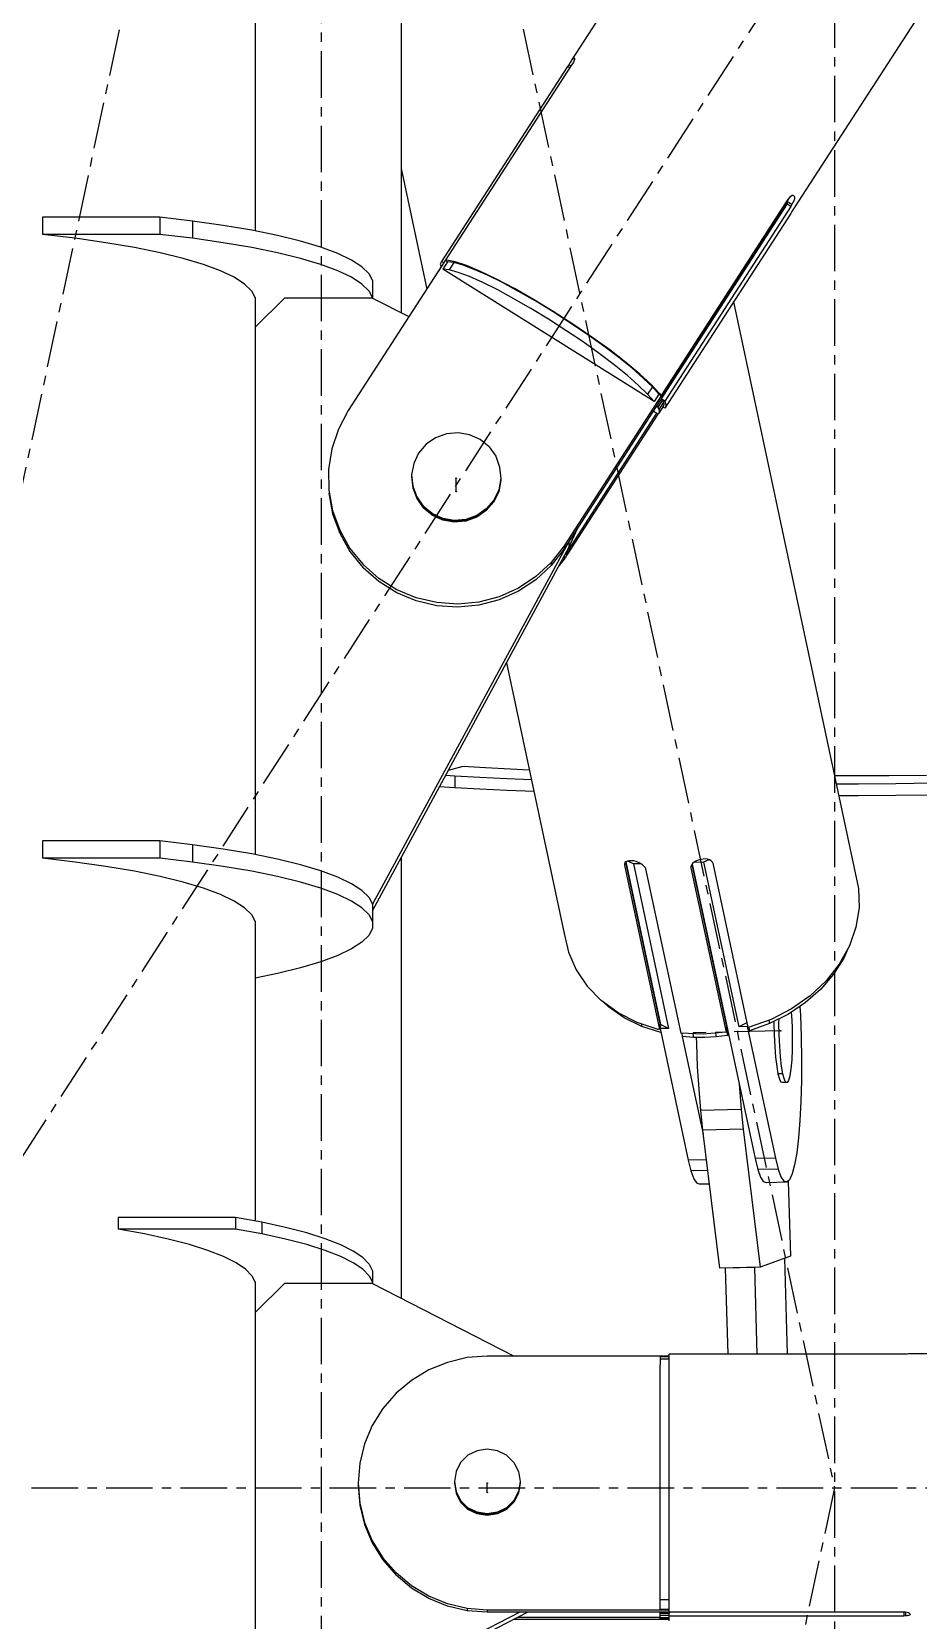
# Model space of a CAD drawing. Header units: millimetres. Extents: x 5143 to 30813, y 232 to 21408.
# Drawn here: x 11878.1 to 12029.3, y 16537.7 to 16808.5 of the extents above; entities that cross this region are included whole.
import ezdxf

# ---------------------------------------------------------------- set-up
doc = ezdxf.new("R2010")
doc.units = ezdxf.units.MM
doc.header["$LTSCALE"] = 0.25
doc.linetypes.add('CENTER', pattern=[50.8, 31.75, -6.35, 6.35, -6.35])
doc.linetypes.add('XKITLINE00', pattern=[0])

msp = doc.modelspace()

# ---------------------------------------------------------------- linework, layer by layer
at = {"color": 8, "linetype": 'CENTER'}
for p, q in [((11840, 17380.27), (12015, 16560.27)), ((12370, 17380.27), (11840, 16560.27)), ((11927.5, 16970.27), (11840, 16560.27)), ((11927.5, 16970.27), (11927.5, 16150.27)), ((12015, 16877.2), (12015, 15209.12)), ((11950.5, 16730.1), (11950.5, 16732.38)), ((12005.84, 16638.16), (11990.97, 16637.83)), ((11840, 16560.28), (12370, 16560.27)), ((12015, 16560.27), (11840, 15740.27)), ((11955.8, 16559.49), (11955.8, 16561.06))]:
    msp.add_line(p, q, dxfattribs=at)
at = {"color": 8, "linetype": 'XKITLINE00'}
for p, q in [((11916.2, 17344.48), (11916.2, 16774.54)), ((12201.85, 17162.09), (11970.17, 16803.64)), ((12239.82, 17136.91), (12008.14, 16778.46)), ((11941.09, 16900.88), (11941.09, 16760.61)), ((11969.89, 16803.2), (11969.69, 16802.88)), ((11970.08, 16803.49), (11969.89, 16803.2)), ((11970.17, 16803.64), (11970.08, 16803.49)), ((11970.31, 16803.04), (11970.11, 16802.72)), ((11970.25, 16803.73), (11970.17, 16803.64)), ((11970.43, 16803.89), (11970.25, 16803.73)), ((11970.47, 16803.33), (11970.31, 16803.04)), ((11970.56, 16803.98), (11970.43, 16803.89)), ((11970.59, 16803.59), (11970.47, 16803.33)), ((11970.65, 16803.99), (11970.56, 16803.98)), ((11970.67, 16803.79), (11970.59, 16803.59)), ((11970.65, 16803.99), (11970.68, 16803.93)), ((11970.68, 16803.93), (11970.67, 16803.79)), ((11969.48, 16802.56), (11948, 16769.34)), ((11970.11, 16802.72), (11948.64, 16769.5)), ((11969.69, 16802.88), (11969.48, 16802.56)), ((11969.86, 16802.32), (11969.48, 16802.56)), ((11970.07, 16802.65), (11969.69, 16802.88)), ((11941.09, 16785.21), (11945.48, 16764.6)), ((12006.9, 16779.14), (11968.89, 16720.33)), ((12006.89, 16779.68), (11985.42, 16746.46)), ((12006.9, 16779.45), (11985.42, 16746.23)), ((12007.53, 16778.72), (11986.06, 16745.5)), ((12006.9, 16779.45), (12006.8, 16779.54)), ((12006.89, 16779.58), (12006.84, 16779.5)), ((12007.11, 16779.98), (12006.89, 16779.68)), ((12007.07, 16779.91), (12006.89, 16779.58)), ((12007.73, 16779.05), (12006.89, 16779.58)), ((12006.9, 16779.45), (12006.9, 16779.14)), ((12007.53, 16778.72), (12006.9, 16779.12)), ((12007.34, 16780.24), (12007.11, 16779.98)), ((12007.56, 16780.43), (12007.34, 16780.24)), ((12007.73, 16779.05), (12007.53, 16778.72)), ((12007.76, 16780.56), (12007.56, 16780.43)), ((12007.92, 16779.38), (12007.73, 16779.05)), ((12007.93, 16780.6), (12007.76, 16780.56)), ((12008.07, 16779.69), (12007.92, 16779.38)), ((12008.07, 16780.55), (12007.93, 16780.6)), ((12008.07, 16780.55), (12008.15, 16780.43)), ((12008.14, 16779.85), (12008.07, 16779.69)), ((12008.17, 16779.98), (12008.14, 16779.85)), ((12008.15, 16780.43), (12008.19, 16780.24)), ((12008.19, 16780.24), (12008.17, 16779.98)), ((11879.95, 16776.9), (11879.95, 16773.94)), ((11899.95, 16776.9), (11879.95, 16776.9)), ((11899.95, 16776.9), (11899.95, 16773.94)), ((11905.55, 16776.23), (11899.95, 16776.9)), ((11905.55, 16776.23), (11905.55, 16773.28)), ((11910.79, 16775.48), (11905.55, 16776.23)), ((12007.53, 16777.53), (11986.06, 16744.3)), ((12007.53, 16777.53), (12007.51, 16777.54)), ((12007.73, 16777.84), (12007.53, 16777.53)), ((12007.73, 16777.84), (12007.71, 16777.85)), ((12007.92, 16778.12), (12007.73, 16777.84)), ((12008.07, 16778.36), (12007.92, 16778.12)), ((12008.14, 16778.46), (12008.07, 16778.36)), ((12008.17, 16778.54), (12008.14, 16778.46)), ((11885.55, 16773.28), (11879.95, 16773.94)), ((11899.95, 16773.94), (11879.95, 16773.94)), ((11890.79, 16772.53), (11885.55, 16773.28)), ((11905.55, 16773.28), (11899.95, 16773.94)), ((11910.79, 16772.53), (11905.55, 16773.28)), ((11915.63, 16774.65), (11910.79, 16775.48)), ((11920.04, 16773.75), (11915.63, 16774.65)), ((11923.97, 16772.79), (11920.04, 16773.75)), ((11895.63, 16771.7), (11890.79, 16772.53)), ((11900.04, 16770.8), (11895.63, 16771.7)), ((11903.97, 16769.84), (11900.04, 16770.8)), ((11915.63, 16771.7), (11910.79, 16772.53)), ((11920.04, 16770.8), (11915.63, 16771.7)), ((11923.97, 16769.84), (11920.04, 16770.8)), ((11927.4, 16771.77), (11923.97, 16772.79)), ((11930.3, 16770.7), (11927.4, 16771.77)), ((11932.65, 16769.58), (11930.3, 16770.7)), ((11907.4, 16768.81), (11903.97, 16769.84)), ((11910.3, 16767.74), (11907.4, 16768.81)), ((11912.65, 16766.63), (11910.3, 16767.74)), ((11927.4, 16768.81), (11923.97, 16769.84)), ((11930.3, 16767.74), (11927.4, 16768.81)), ((11932.65, 16766.63), (11930.3, 16767.74)), ((11948.64, 16769.48), (11932.1, 16743.9)), ((11934.43, 16768.44), (11932.65, 16769.58)), ((11935.62, 16767.27), (11934.43, 16768.44)), ((11948.23, 16768.9), (11947.42, 16767.65)), ((11947.56, 16767.81), (11947.42, 16767.65)), ((11948, 16769.34), (11947.75, 16768.9)), ((11947.75, 16768.9), (11947.91, 16768.41)), ((11948.39, 16769.09), (11948, 16769.34)), ((11949.02, 16769.26), (11948.21, 16768.02)), ((11949.32, 16767.9), (11948.21, 16768.02)), ((11984.24, 16745.45), (11948.21, 16768.02)), ((11948.36, 16769.05), (11948.23, 16768.9)), ((11948.92, 16769.54), (11948.64, 16769.5)), ((11949.02, 16769.26), (11948.64, 16769.5)), ((11949.01, 16769.25), (11948.64, 16769.48)), ((11948.74, 16769.43), (11948.74, 16769.42)), ((11950.34, 16769.28), (11948.92, 16769.54)), ((11950.12, 16769.15), (11949.02, 16769.26)), ((11950.12, 16769.15), (11949.32, 16767.9)), ((11950.85, 16767.47), (11949.32, 16767.9)), ((11951.66, 16768.72), (11950.12, 16769.15)), ((11952.26, 16768.65), (11950.34, 16769.28)), ((11953.58, 16767.99), (11951.66, 16768.72)), ((11954.64, 16767.65), (11952.26, 16768.65)), ((11955.84, 16766.99), (11953.58, 16767.99)), ((11914.43, 16765.49), (11912.65, 16766.63)), ((11915.62, 16764.32), (11914.43, 16765.49)), ((11934.43, 16765.49), (11932.65, 16766.63)), ((11935.62, 16764.32), (11934.43, 16765.49)), ((11935.62, 16767.27), (11936.22, 16766.09)), ((11936.22, 16766.09), (11936.22, 16763.14)), ((11947.42, 16767.65), (11947.41, 16767.58)), ((11952.77, 16766.75), (11950.85, 16767.47)), ((11955.03, 16765.74), (11952.77, 16766.75)), ((11957.39, 16766.33), (11954.64, 16767.65)), ((11957.57, 16764.48), (11955.03, 16765.74)), ((11958.38, 16765.72), (11955.84, 16766.99)), ((11960.44, 16764.72), (11957.39, 16766.33)), ((11961.14, 16764.23), (11958.38, 16765.72)), ((11915.62, 16764.32), (11916.22, 16763.14)), ((11916.2, 16763.19), (11916.2, 16758.15)), ((11921.2, 16763.07), (11916.2, 16758.15)), ((11916.22, 16763.14), (11916.22, 16761.95)), ((11936.2, 16763.07), (11921.2, 16763.07)), ((11935.62, 16764.32), (11936.22, 16763.14)), ((11942.46, 16759.92), (11936.2, 16763.07)), ((11936.22, 16763.14), (11936.22, 16763.06)), ((11960.33, 16762.99), (11957.57, 16764.48)), ((11963.24, 16761.31), (11960.33, 16762.99)), ((11963.68, 16762.86), (11960.44, 16764.72)), ((11964.05, 16762.56), (11961.14, 16764.23)), ((11967.03, 16760.83), (11963.68, 16762.86)), ((11967.03, 16760.74), (11964.05, 16762.56)), ((11997.75, 16762.45), (12019.1, 16662.44)), ((11916.22, 16761.95), (11916.2, 16761.9)), ((11966.23, 16759.49), (11963.24, 16761.31)), ((11970.38, 16758.67), (11967.03, 16760.83)), ((11970.01, 16758.82), (11967.03, 16760.74)), ((11916.2, 16758.15), (11916.2, 16668.21)), ((11969.21, 16757.58), (11966.23, 16759.49)), ((11972.12, 16755.61), (11969.21, 16757.58)), ((11972.92, 16756.85), (11970.01, 16758.82)), ((11973.62, 16756.45), (11970.38, 16758.67)), ((11974.88, 16753.64), (11972.12, 16755.61)), ((11975.68, 16754.88), (11972.92, 16756.85)), ((11976.67, 16754.25), (11973.62, 16756.45)), ((11978.22, 16752.96), (11975.68, 16754.88)), ((11979.42, 16752.13), (11976.67, 16754.25)), ((11977.42, 16751.72), (11974.88, 16753.64)), ((11979.68, 16749.89), (11977.42, 16751.72)), ((11980.48, 16751.14), (11978.22, 16752.96)), ((11981.8, 16750.14), (11979.42, 16752.13)), ((11981.6, 16748.21), (11979.68, 16749.89)), ((11982.4, 16749.46), (11980.48, 16751.14)), ((11983.73, 16748.36), (11981.8, 16750.14)), ((11983.94, 16747.96), (11982.4, 16749.46)), ((11985.42, 16746.44), (11968.89, 16720.86)), ((11983.13, 16746.72), (11981.6, 16748.21)), ((11983.94, 16747.96), (11983.13, 16746.72)), ((11983.13, 16746.72), (11984.24, 16745.45)), ((11983.73, 16748.36), (11985.15, 16746.84)), ((11983.94, 16747.96), (11985.05, 16746.69)), ((11985.05, 16746.69), (11984.24, 16745.45)), ((11985.42, 16746.44), (11985.04, 16746.68)), ((11985.42, 16746.46), (11985.05, 16746.69)), ((11985.15, 16746.84), (11985.42, 16746.46)), ((11985.42, 16746.44), (11985.42, 16746.23)), ((11932.1, 16743.9), (11930.43, 16740.76)), ((11984.63, 16743.45), (11969.05, 16719.35)), ((11984.86, 16743.3), (11984.06, 16743.8)), ((11984.86, 16744.49), (11984.62, 16744.65)), ((11985.67, 16745.74), (11984.86, 16744.49)), ((11984.86, 16744.49), (11985.03, 16744.09)), ((11985.03, 16743.5), (11984.86, 16743.3)), ((11985.83, 16745.34), (11985.03, 16744.09)), ((11985.83, 16744.74), (11985.03, 16743.5)), ((11985.03, 16744.09), (11985.08, 16743.76)), ((11985.08, 16743.76), (11985.03, 16743.5)), ((11986.06, 16745.5), (11985.42, 16745.89)), ((11985.67, 16745.74), (11985.42, 16745.89)), ((11985.67, 16745.74), (11985.83, 16745.34)), ((11986.06, 16744.3), (11985.69, 16744.53)), ((11985.83, 16745.34), (11985.89, 16745.01)), ((11985.89, 16745.01), (11985.83, 16744.74)), ((11986.06, 16745.5), (11986.31, 16744.74)), ((11986.31, 16744.74), (11986.06, 16744.3)), ((11930.43, 16740.76), (11929.3, 16737.4)), ((11984.87, 16743.3), (11968.89, 16718.58)), ((11945.36, 16738.17), (11944.08, 16736.67)), ((11946.98, 16739.29), (11945.36, 16738.17)), ((11948.85, 16739.96), (11946.98, 16739.29)), ((11950.82, 16740.13), (11948.85, 16739.96)), ((11952.78, 16739.79), (11950.82, 16740.13)), ((11954.58, 16738.97), (11952.78, 16739.79)), ((11956.1, 16737.72), (11954.58, 16738.97)), ((11929.3, 16737.4), (11928.75, 16733.89)), ((11944.08, 16736.67), (11943.25, 16734.9)), ((11956.1, 16737.72), (11957.23, 16736.12)), ((11957.23, 16736.12), (11957.91, 16734.28)), ((11928.75, 16733.89), (11928.79, 16730.35)), ((11943.25, 16734.9), (11942.9, 16732.98)), ((11942.9, 16732.98), (11943.08, 16731.03)), ((11942.9, 16732.84), (11943.08, 16730.89)), ((11942.9, 16732.84), (11943.08, 16730.89)), ((11942.9, 16732.7), (11943.08, 16730.75)), ((11957.91, 16734.28), (11958.09, 16732.34)), ((11928.79, 16730.35), (11929.43, 16726.86)), ((11928.79, 16729.82), (11929.43, 16726.33)), ((11943.08, 16731.03), (11943.76, 16729.2)), ((11943.08, 16730.89), (11943.76, 16729.06)), ((11943.08, 16730.89), (11943.76, 16729.06)), ((11943.08, 16730.75), (11943.76, 16728.92)), ((11957.74, 16730.41), (11956.91, 16728.64)), ((11957.74, 16730.27), (11956.91, 16728.5)), ((11957.74, 16730.27), (11956.91, 16728.5)), ((11957.74, 16730.13), (11956.91, 16728.36)), ((11958.09, 16732.34), (11957.74, 16730.41)), ((11958.09, 16732.19), (11957.74, 16730.27)), ((11958.09, 16732.19), (11957.74, 16730.27)), ((11958.09, 16732.05), (11957.74, 16730.13)), ((11958.09, 16732.34), (11958.09, 16732.19)), ((11958.09, 16732.19), (11958.09, 16732.05)), ((11943.76, 16729.2), (11944.89, 16727.6)), ((11943.76, 16729.06), (11944.89, 16727.46)), ((11943.76, 16729.06), (11944.89, 16727.46)), ((11943.76, 16728.92), (11944.89, 16727.32)), ((11946.42, 16726.35), (11944.89, 16727.6)), ((11946.42, 16726.2), (11944.89, 16727.46)), ((11946.42, 16726.2), (11944.89, 16727.46)), ((11946.42, 16726.06), (11944.89, 16727.32)), ((11955.63, 16727.14), (11954.01, 16726.02)), ((11956.91, 16728.64), (11955.63, 16727.14)), ((11956.91, 16728.5), (11955.63, 16727)), ((11956.91, 16728.5), (11955.63, 16727)), ((11956.91, 16728.36), (11955.63, 16726.86)), ((11956.91, 16728.64), (11956.91, 16728.5)), ((11956.91, 16728.5), (11956.91, 16728.36)), ((11929.43, 16726.86), (11930.64, 16723.52)), ((11929.43, 16726.33), (11930.64, 16722.99)), ((11948.21, 16725.52), (11946.42, 16726.35)), ((11946.42, 16726.35), (11946.42, 16726.2)), ((11946.42, 16726.2), (11946.42, 16726.06)), ((11948.21, 16725.38), (11946.42, 16726.2)), ((11948.21, 16725.38), (11946.42, 16726.2)), ((11948.21, 16725.24), (11946.42, 16726.06)), ((11950.17, 16725.18), (11948.21, 16725.52)), ((11950.17, 16725.04), (11948.21, 16725.38)), ((11950.17, 16725.04), (11948.21, 16725.38)), ((11950.17, 16724.9), (11948.21, 16725.24)), ((11952.14, 16725.35), (11950.17, 16725.18)), ((11952.14, 16725.21), (11950.17, 16725.04)), ((11952.14, 16725.21), (11950.17, 16725.04)), ((11952.14, 16725.07), (11950.17, 16724.9)), ((11954.01, 16726.02), (11952.14, 16725.35)), ((11954.01, 16725.88), (11952.14, 16725.21)), ((11954.01, 16725.88), (11952.14, 16725.21)), ((11954.01, 16725.74), (11952.14, 16725.07)), ((11955.63, 16727), (11954.01, 16725.88)), ((11955.63, 16727), (11954.01, 16725.88)), ((11955.63, 16726.86), (11954.01, 16725.74)), ((11930.64, 16723.52), (11932.39, 16720.42)), ((11930.64, 16722.99), (11932.39, 16719.9)), ((11971.11, 16723.74), (11969.73, 16720.62)), ((11971.13, 16723.8), (11971.11, 16723.74)), ((11971.11, 16723.77), (11971.11, 16723.74)), ((11932.39, 16720.42), (11934.64, 16717.65)), ((11932.39, 16719.9), (11934.64, 16717.13)), ((11969.73, 16720.62), (11936.22, 16658.69)), ((11969.63, 16721.48), (11936.23, 16659.75)), ((11968.89, 16720.86), (11966.71, 16718.03)), ((11968.89, 16720.33), (11966.71, 16717.51)), ((11968.89, 16720.86), (11968.89, 16720.33)), ((11968.89, 16719.05), (11968.89, 16718.58)), ((11969.73, 16721.64), (11969.73, 16720.62)), ((11937.31, 16715.28), (11934.64, 16717.65)), ((11937.31, 16714.76), (11934.64, 16717.13)), ((11966.71, 16718.03), (11964.09, 16715.6)), ((11966.71, 16717.51), (11964.09, 16715.07)), ((11966.71, 16718.03), (11966.71, 16717.51)), ((11968.89, 16718.58), (11968.02, 16717.45)), ((11940.35, 16713.38), (11937.31, 16715.28)), ((11940.35, 16712.85), (11937.31, 16714.76)), ((11961.1, 16713.63), (11957.82, 16712.16)), ((11964.09, 16715.6), (11961.1, 16713.63)), ((11964.09, 16715.07), (11961.1, 16713.1)), ((11943.67, 16712), (11940.35, 16713.38)), ((11943.67, 16711.47), (11940.35, 16712.85)), ((11947.17, 16711.17), (11943.67, 16712)), ((11947.17, 16710.64), (11943.67, 16711.47)), ((11950.76, 16710.92), (11947.17, 16711.17)), ((11954.34, 16711.25), (11950.76, 16710.92)), ((11957.82, 16712.16), (11954.34, 16711.25)), ((11957.82, 16711.64), (11954.34, 16710.73)), ((11961.1, 16713.1), (11957.82, 16711.64)), ((11950.76, 16710.39), (11947.17, 16710.64)), ((11954.34, 16710.73), (11950.76, 16710.39)), ((11959.07, 16700.92), (11968.92, 16654.76)), ((11950.27, 16681.58), (11948.67, 16681.69)), ((11951.65, 16683.25), (11949.14, 16682.57)), ((11950.27, 16681.58), (11950.27, 16679.59)), ((11954.52, 16681.35), (11950.27, 16681.58)), ((11955.47, 16683), (11951.65, 16683.25)), ((11959.17, 16681.14), (11954.52, 16681.35)), ((11959.73, 16682.77), (11955.47, 16683)), ((11963.36, 16680.97), (11959.17, 16681.14)), ((11963.01, 16682.62), (11959.73, 16682.77)), ((12017.84, 16681.63), (12015, 16681.63)), ((12024.29, 16681.66), (12017.84, 16681.63)), ((12030.66, 16681.71), (12024.29, 16681.66)), ((11950.27, 16679.59), (11947.62, 16679.76)), ((11954.52, 16679.35), (11950.27, 16679.59)), ((11959.17, 16679.14), (11954.52, 16679.35)), ((11963.79, 16678.96), (11959.17, 16679.14)), ((12019.08, 16680.24), (12015.3, 16680.23)), ((12025.45, 16680.29), (12019.08, 16680.24)), ((12031.72, 16680.37), (12025.45, 16680.29)), ((12031.72, 16678.37), (12025.45, 16678.29)), ((12019.08, 16678.24), (12015.73, 16678.23)), ((12025.45, 16678.29), (12019.08, 16678.24)), ((11879.95, 16670.57), (11879.95, 16667.62)), ((11899.95, 16670.57), (11879.95, 16670.57)), ((11899.95, 16670.57), (11899.95, 16667.62)), ((11905.55, 16669.91), (11899.95, 16670.57)), ((11885.55, 16666.95), (11879.95, 16667.62)), ((11899.95, 16667.62), (11879.95, 16667.62)), ((11905.55, 16666.95), (11899.95, 16667.62)), ((11905.55, 16669.91), (11905.55, 16666.95)), ((11910.79, 16669.16), (11905.55, 16669.91)), ((11915.63, 16668.33), (11910.79, 16669.16)), ((11920.04, 16667.43), (11915.63, 16668.33)), ((11941.09, 16667.68), (11941.09, 16592.58)), ((11890.79, 16666.2), (11885.55, 16666.95)), ((11895.63, 16665.37), (11890.79, 16666.2)), ((11900.04, 16664.47), (11895.63, 16665.37)), ((11910.79, 16666.2), (11905.55, 16666.95)), ((11915.63, 16665.37), (11910.79, 16666.2)), ((11920.04, 16664.47), (11915.63, 16665.37)), ((11923.97, 16666.46), (11920.04, 16667.43)), ((11927.4, 16665.44), (11923.97, 16666.46)), ((11930.3, 16664.37), (11927.4, 16665.44)), ((11979.25, 16666.85), (11979.17, 16666.65)), ((11979.19, 16666.7), (11979.17, 16666.43)), ((11979.17, 16666.65), (11979.17, 16666.43)), ((11979.17, 16666.43), (11985.15, 16638.39)), ((11979.43, 16667), (11979.25, 16666.85)), ((11979.35, 16666.93), (11985.22, 16639.41)), ((11979.4, 16666.98), (11985.31, 16639.28)), ((11979.68, 16667.12), (11979.43, 16667)), ((11979.99, 16667.18), (11979.68, 16667.12)), ((11980.74, 16666.64), (11979.72, 16667.12)), ((11980.36, 16667.18), (11979.99, 16667.18)), ((11980.76, 16667.14), (11980.36, 16667.18)), ((11981.99, 16666.67), (11980.74, 16666.64)), ((11980.74, 16666.64), (11986.72, 16638.6)), ((11981.17, 16667.04), (11980.76, 16667.14)), ((11981.56, 16666.89), (11981.17, 16667.04)), ((11981.93, 16666.71), (11981.56, 16666.89)), ((11982.26, 16666.49), (11981.93, 16666.71)), ((11982.51, 16666.26), (11982.26, 16666.49)), ((11982.51, 16666.26), (11982.66, 16666.06)), ((11982.66, 16666.06), (11982.69, 16666.02)), ((11982.69, 16666.02), (11982.79, 16665.78)), ((11982.79, 16665.78), (11988.77, 16637.75)), ((11990.54, 16666.24), (11990.52, 16666.19)), ((11990.54, 16666.22), (11990.52, 16665.96)), ((11990.52, 16666.19), (11990.52, 16665.96)), ((11990.52, 16665.96), (11996.5, 16637.92)), ((11990.61, 16666.44), (11990.54, 16666.24)), ((11990.79, 16666.68), (11990.61, 16666.44)), ((11990.68, 16666.53), (11996.57, 16638.91)), ((11990.73, 16666.61), (12001.45, 16616.4)), ((11991.05, 16666.91), (11990.79, 16666.68)), ((11992.69, 16666.91), (11991, 16666.87)), ((11991.37, 16667.11), (11991.05, 16666.91)), ((11991.75, 16667.27), (11991.37, 16667.11)), ((11992.16, 16667.39), (11991.75, 16667.27)), ((11992.58, 16667.46), (11992.16, 16667.39)), ((11992.99, 16667.47), (11992.58, 16667.46)), ((11993.6, 16667.35), (11992.69, 16666.91)), ((11992.69, 16666.91), (11998.67, 16638.87)), ((11993.36, 16667.42), (11992.99, 16667.47)), ((11993.69, 16667.32), (11993.36, 16667.42)), ((11993.96, 16667.17), (11993.69, 16667.32)), ((11993.96, 16667.17), (11994.14, 16666.98)), ((11994.14, 16666.98), (11994.24, 16666.76)), ((11994.24, 16666.76), (12000.22, 16638.73)), ((11903.97, 16663.51), (11900.04, 16664.47)), ((11907.4, 16662.49), (11903.97, 16663.51)), ((11910.3, 16661.42), (11907.4, 16662.49)), ((11923.97, 16663.51), (11920.04, 16664.47)), ((11927.4, 16662.49), (11923.97, 16663.51)), ((11930.3, 16661.42), (11927.4, 16662.49)), ((11932.65, 16663.26), (11930.3, 16664.37)), ((11934.43, 16662.11), (11932.65, 16663.26)), ((11935.62, 16660.95), (11934.43, 16662.11)), ((12019.1, 16662.44), (12019.19, 16659.16)), ((11912.65, 16660.3), (11910.3, 16661.42)), ((11914.43, 16659.16), (11912.65, 16660.3)), ((11932.65, 16660.3), (11930.3, 16661.42)), ((11934.43, 16659.16), (11932.65, 16660.3)), ((11935.62, 16660.95), (11936.22, 16659.76)), ((11936.22, 16659.76), (11936.22, 16656.81)), ((11915.62, 16657.99), (11914.43, 16659.16)), ((11915.62, 16657.99), (11916.22, 16656.81)), ((11916.2, 16656.86), (11916.2, 16605.74)), ((11916.22, 16656.81), (11916.22, 16655.62)), ((11935.62, 16657.99), (11934.43, 16659.16)), ((11935.62, 16657.99), (11936.22, 16656.81)), ((11936.22, 16656.81), (11936.22, 16655.63)), ((12019.19, 16659.16), (12018.66, 16655.87)), ((11916.22, 16655.62), (11916.2, 16655.57)), ((11935.62, 16654.44), (11934.43, 16653.28)), ((11936.22, 16655.63), (11935.62, 16654.44)), ((11968.92, 16654.92), (11968.92, 16654.76)), ((11968.92, 16654.76), (11969.63, 16651.57)), ((12018.66, 16655.87), (12017.53, 16652.64)), ((11932.65, 16652.13), (11930.3, 16651.02)), ((11934.43, 16653.28), (11932.65, 16652.13)), ((11969.63, 16651.57), (11970.95, 16648.56)), ((12017.53, 16652.64), (12015.82, 16649.56)), ((12017.25, 16652.13), (12016.59, 16650.59)), ((11923.97, 16648.93), (11920.04, 16647.96)), ((11927.4, 16649.95), (11923.97, 16648.93)), ((11930.3, 16651.02), (11927.4, 16649.95)), ((12015.82, 16649.56), (12013.56, 16646.7)), ((12016.59, 16650.59), (12014.85, 16647.83)), ((11920.04, 16647.96), (11916.2, 16647.18)), ((11970.95, 16648.56), (11972.82, 16645.79)), ((12013.56, 16646.7), (12010.83, 16644.13)), ((12014.85, 16647.83), (12012.67, 16645.28)), ((11972.82, 16645.79), (11975.22, 16643.34)), ((11978.09, 16641.26), (11975.22, 16643.34)), ((12010.83, 16644.13), (12007.69, 16641.92)), ((12012.67, 16645.28), (12010.08, 16642.99)), ((11976.46, 16642.24), (11975.55, 16643.1)), ((11979.14, 16640.4), (11976.46, 16642.24)), ((11981.34, 16639.62), (11978.09, 16641.26)), ((12007.14, 16641.02), (12003.93, 16639.41)), ((12007.69, 16641.92), (12004.2, 16640.12)), ((12010.08, 16642.99), (12007.14, 16641.02)), ((12007.63, 16641.35), (12007.68, 16640.81)), ((12007.68, 16640.81), (12007.77, 16638.86)), ((12009.11, 16642.34), (12009.19, 16640.87)), ((12009.19, 16640.87), (12009.33, 16637.13)), ((11982.15, 16638.93), (11979.14, 16640.4)), ((11984.91, 16638.43), (11981.34, 16639.62)), ((11982.06, 16639.38), (11982.15, 16638.93)), ((11985.41, 16637.87), (11982.15, 16638.93)), ((11985.15, 16638.39), (11984.91, 16638.43)), ((11985.22, 16639.41), (11985.15, 16638.39)), ((11985.23, 16639.63), (11985.19, 16638.98)), ((11985.19, 16638.98), (11985.27, 16638.63)), ((11985.31, 16639.28), (11985.26, 16638.57)), ((11986.72, 16638.6), (11985.26, 16638.57)), ((11985.26, 16638.57), (11990.05, 16616.14)), ((11986.72, 16638.6), (11985.31, 16639.28)), ((11992.62, 16637.58), (11988.77, 16637.75)), ((11988.94, 16637.74), (11989.05, 16637.21)), ((11996.5, 16637.92), (11992.62, 16637.58)), ((11994.71, 16637.76), (11994.84, 16637.14)), ((11996.57, 16638.91), (11996.5, 16637.92)), ((11996.59, 16639.18), (11996.54, 16638.5)), ((11996.54, 16638.5), (11996.78, 16637.38)), ((11996.83, 16638.06), (11996.78, 16637.38)), ((12000.05, 16639.54), (11998.67, 16638.87)), ((12000.13, 16638.9), (11998.67, 16638.87)), ((12000.15, 16639.08), (12000.13, 16638.9)), ((12000.13, 16638.9), (12004.92, 16616.47)), ((12000.47, 16638.78), (12000.22, 16638.73)), ((12000.38, 16638.76), (12000.5, 16638.2)), ((12004.2, 16640.12), (12000.47, 16638.78)), ((12003.93, 16639.41), (12000.5, 16638.2)), ((12003.81, 16639.98), (12003.93, 16639.41)), ((12004.68, 16639.79), (12004.68, 16639.45)), ((12004.68, 16639.45), (12004.71, 16637.47)), ((12005.48, 16640.19), (12005.47, 16639.47)), ((12005.47, 16639.47), (12005.51, 16637.49)), ((12007.77, 16638.86), (12007.8, 16636.88)), ((11989.04, 16637.21), (11992.59, 16620.58)), ((11990.96, 16637.06), (11989.05, 16637.21)), ((11990.84, 16637.66), (11990.96, 16637.06)), ((11992.9, 16637.04), (11990.96, 16637.06)), ((11991.43, 16637.05), (11991.45, 16636.03)), ((11991.45, 16636.03), (11991.61, 16632.06)), ((11994.84, 16637.14), (11992.9, 16637.04)), ((11996.78, 16637.38), (11994.84, 16637.14)), ((12004.71, 16637.47), (12004.8, 16635.53)), ((12004.8, 16635.53), (12004.95, 16633.71)), ((12005.51, 16637.49), (12005.6, 16635.54)), ((12005.6, 16635.54), (12005.74, 16633.73)), ((12007.8, 16636.88), (12007.78, 16634.97)), ((12009.33, 16637.13), (12009.39, 16633.36)), ((12004.95, 16633.71), (12005.14, 16632.12)), ((12005.74, 16633.73), (12005.93, 16632.14)), ((12007.7, 16633.21), (12007.56, 16631.71)), ((12007.78, 16634.97), (12007.7, 16633.21)), ((12009.39, 16633.36), (12009.37, 16629.68)), ((11991.61, 16632.06), (11991.85, 16628.22)), ((12005.14, 16632.12), (12005.36, 16630.83)), ((12006.15, 16630.85), (12005.36, 16630.83)), ((12005.36, 16630.83), (12005.61, 16629.91)), ((12005.61, 16629.91), (12005.87, 16629.41)), ((12005.93, 16632.14), (12006.15, 16630.85)), ((12006.15, 16630.85), (12006.4, 16629.93)), ((12006.4, 16629.93), (12006.66, 16629.42)), ((12007.16, 16629.73), (12006.92, 16629.36)), ((12007.38, 16630.53), (12007.16, 16629.73)), ((12007.56, 16631.71), (12007.38, 16630.53)), ((12009.37, 16629.68), (12009.27, 16626.15)), ((11991.85, 16628.22), (11992.15, 16624.59)), ((11998.74, 16629.08), (11998.79, 16628.38)), ((11998.79, 16628.38), (11999.09, 16624.75)), ((12006.13, 16629.34), (12005.87, 16629.41)), ((12006.92, 16629.36), (12006.13, 16629.34)), ((12006.92, 16629.36), (12006.66, 16629.42)), ((11999.09, 16624.75), (11992.15, 16624.59)), ((11992.15, 16624.59), (11992.51, 16621.25)), ((11999.09, 16624.75), (11999.45, 16621.41)), ((12009.27, 16626.15), (12009.1, 16622.88)), ((12009.1, 16622.88), (12008.86, 16619.94)), ((11999.45, 16621.41), (11992.51, 16621.25)), ((11992.51, 16621.25), (11995.38, 16597.72)), ((11999.45, 16621.41), (12002.32, 16597.88)), ((12008.86, 16619.94), (12008.56, 16617.4)), ((11993.12, 16616.21), (11990.05, 16616.14)), ((11990.05, 16616.14), (11990.52, 16614.28)), ((12004.92, 16616.47), (12001.45, 16616.4)), ((12001.45, 16616.4), (12001.92, 16614.53)), ((12004.92, 16616.47), (12005.39, 16614.61)), ((12008.56, 16617.4), (12008.2, 16615.33)), ((11993.35, 16614.34), (11990.52, 16614.28)), ((11990.52, 16614.28), (11991, 16612.96)), ((12005.39, 16614.61), (12001.92, 16614.53)), ((12001.92, 16614.53), (12002.4, 16613.21)), ((12005.39, 16614.61), (12005.87, 16613.29)), ((12007.78, 16613.77), (12007.34, 16612.78)), ((12008.2, 16615.33), (12007.78, 16613.77)), ((11991, 16612.96), (11991.5, 16612.2)), ((11991.99, 16612.03), (11991.5, 16612.2)), ((11993.63, 16612.06), (11991.99, 16612.03)), ((12002.4, 16613.21), (12002.9, 16612.45)), ((12003.39, 16612.28), (12002.9, 16612.45)), ((12006.86, 16612.36), (12003.39, 16612.28)), ((12005.87, 16613.29), (12006.37, 16612.53)), ((12006.86, 16612.36), (12006.37, 16612.53)), ((12007.34, 16612.78), (12006.86, 16612.36)), ((12007.11, 16612.57), (12007.47, 16599.78)), ((11892.88, 16606.35), (11892.88, 16604.38)), ((11912.88, 16606.35), (11892.88, 16606.35)), ((11912.88, 16606.35), (11912.88, 16604.38)), ((11917.34, 16605.53), (11912.88, 16606.35)), ((11917.34, 16605.53), (11917.34, 16603.56)), ((11921.4, 16604.64), (11917.34, 16605.53)), ((11897.34, 16603.56), (11892.88, 16604.38)), ((11912.88, 16604.38), (11892.88, 16604.38)), ((11901.4, 16602.68), (11897.34, 16603.56)), ((11905.01, 16601.74), (11901.4, 16602.68)), ((11917.34, 16603.56), (11912.88, 16604.38)), ((11921.4, 16602.68), (11917.34, 16603.56)), ((11925.01, 16603.71), (11921.4, 16604.64)), ((11925.01, 16601.74), (11921.4, 16602.68)), ((11928.16, 16602.71), (11925.01, 16603.71)), ((11930.81, 16601.68), (11928.16, 16602.71)), ((11908.16, 16600.75), (11905.01, 16601.74)), ((11910.81, 16599.71), (11908.16, 16600.75)), ((11928.16, 16600.75), (11925.01, 16601.74)), ((11930.81, 16599.71), (11928.16, 16600.75)), ((11932.96, 16600.61), (11930.81, 16601.68)), ((11934.59, 16599.52), (11932.96, 16600.61)), ((11912.96, 16598.64), (11910.81, 16599.71)), ((11914.59, 16597.55), (11912.96, 16598.64)), ((11914.59, 16597.55), (11915.68, 16596.43)), ((11932.96, 16598.64), (11930.81, 16599.71)), ((11934.59, 16597.55), (11932.96, 16598.64)), ((11934.59, 16599.52), (11935.68, 16598.4)), ((11934.59, 16597.55), (11935.68, 16596.43)), ((11935.68, 16598.4), (11936.23, 16597.27)), ((11936.23, 16597.27), (11936.23, 16595.3)), ((12002.32, 16597.88), (11995.38, 16597.72)), ((12001.33, 16597.85), (11996.38, 16597.74)), ((11996.38, 16597.74), (11996.79, 16583.07)), ((12001.33, 16597.85), (12001.75, 16583.07)), ((12007.47, 16599.78), (12002.32, 16597.88)), ((12006.48, 16599.42), (12006.94, 16583.07)), ((11915.68, 16596.43), (11916.23, 16595.3)), ((11916.2, 16595.36), (11916.2, 16590.16)), ((11921.2, 16595.08), (11916.2, 16590.16)), ((11916.23, 16595.3), (11916.23, 16594.17)), ((11936.2, 16595.08), (11921.2, 16595.08)), ((11935.68, 16596.43), (11936.23, 16595.3)), ((11960.32, 16582.72), (11936.2, 16595.08)), ((11936.23, 16595.3), (11936.23, 16595.07)), ((11916.23, 16594.17), (11916.2, 16594.1)), ((11916.2, 16590.16), (11916.2, 16534.85)), ((11949, 16581.66), (11945.81, 16580.36)), ((11952.35, 16582.46), (11949, 16581.66)), ((11955.8, 16582.72), (11952.35, 16582.46)), ((11986.8, 16582.72), (11955.8, 16582.72)), ((11985.3, 16582.61), (11985.3, 16582.22)), ((11986.8, 16582.61), (11985.3, 16582.61)), ((11985.3, 16582.22), (11985.3, 16581.26)), ((11986.8, 16582.22), (11985.3, 16582.22)), ((11985.3, 16539.55), (11985.3, 16581.26)), ((11986.8, 16574.99), (11986.8, 16583.07)), ((12026.8, 16583.07), (11986.8, 16583.07)), ((12027.11, 16583.07), (12026.8, 16583.07)), ((12027.39, 16583.08), (12027.11, 16583.07)), ((12027.63, 16583.1), (12027.39, 16583.08)), ((12027.8, 16583.12), (12027.63, 16583.1)), ((12182.19, 16583.12), (12027.8, 16583.12)), ((11942.86, 16578.59), (11940.24, 16576.38)), ((11945.81, 16580.36), (11942.86, 16578.59)), ((11940.24, 16576.38), (11938, 16573.8)), ((11938, 16573.8), (11936.19, 16570.9)), ((11986.8, 16539.09), (11986.8, 16574.99)), ((11936.19, 16570.9), (11934.87, 16567.76)), ((11934.87, 16567.76), (11934.07, 16564.45)), ((11952.5, 16565.81), (11951.26, 16564.59)), ((11954.06, 16566.59), (11952.5, 16565.81)), ((11955.8, 16566.86), (11954.06, 16566.59)), ((11957.53, 16566.59), (11955.8, 16566.86)), ((11959.09, 16565.81), (11957.53, 16566.59)), ((11960.33, 16564.59), (11959.09, 16565.81)), ((11934.07, 16564.45), (11933.8, 16561.06)), ((11950.47, 16563.05), (11950.2, 16561.34)), ((11951.26, 16564.59), (11950.47, 16563.05)), ((11960.33, 16564.59), (11961.12, 16563.05)), ((11961.12, 16563.05), (11961.4, 16561.34)), ((11933.8, 16561.06), (11933.8, 16560.71)), ((11933.8, 16561.06), (11934.07, 16557.68)), ((11933.8, 16560.71), (11934.07, 16557.33)), ((11950.2, 16561.34), (11950.47, 16559.64)), ((11950.2, 16561.34), (11950.2, 16561.2)), ((11950.2, 16561.2), (11950.47, 16559.5)), ((11950.2, 16561.2), (11950.2, 16561.06)), ((11950.2, 16561.2), (11950.47, 16559.5)), ((11950.2, 16561.06), (11950.47, 16559.36)), ((11950.47, 16559.64), (11951.26, 16558.1)), ((11950.47, 16559.5), (11951.26, 16557.96)), ((11950.47, 16559.5), (11951.26, 16557.96)), ((11950.47, 16559.36), (11951.26, 16557.82)), ((11961.12, 16559.64), (11960.33, 16558.1)), ((11961.12, 16559.5), (11960.33, 16557.96)), ((11961.12, 16559.5), (11960.33, 16557.96)), ((11961.12, 16559.36), (11960.33, 16557.82)), ((11961.4, 16561.34), (11961.12, 16559.64)), ((11961.4, 16561.2), (11961.12, 16559.5)), ((11961.4, 16561.2), (11961.12, 16559.5)), ((11961.4, 16561.06), (11961.12, 16559.36)), ((11961.4, 16561.34), (11961.4, 16561.2)), ((11961.4, 16561.2), (11961.4, 16561.06)), ((11934.07, 16557.68), (11934.87, 16554.37)), ((11934.07, 16557.33), (11934.87, 16554.02)), ((11952.5, 16556.88), (11951.26, 16558.1)), ((11952.5, 16556.74), (11951.26, 16557.96)), ((11952.5, 16556.74), (11951.26, 16557.96)), ((11952.5, 16556.6), (11951.26, 16557.82)), ((11954.06, 16556.1), (11952.5, 16556.88)), ((11954.06, 16555.96), (11952.5, 16556.74)), ((11954.06, 16555.96), (11952.5, 16556.74)), ((11954.06, 16555.82), (11952.5, 16556.6)), ((11959.09, 16556.88), (11957.53, 16556.1)), ((11959.09, 16556.74), (11957.53, 16555.96)), ((11959.09, 16556.74), (11957.53, 16555.96)), ((11959.09, 16556.6), (11957.53, 16555.82)), ((11960.33, 16558.1), (11959.09, 16556.88)), ((11960.33, 16557.96), (11959.09, 16556.74)), ((11960.33, 16557.96), (11959.09, 16556.74)), ((11960.33, 16557.82), (11959.09, 16556.6)), ((11934.87, 16554.37), (11936.19, 16551.23)), ((11934.87, 16554.02), (11936.19, 16550.88)), ((11955.8, 16555.83), (11954.06, 16556.1)), ((11955.8, 16555.69), (11954.06, 16555.96)), ((11955.8, 16555.69), (11954.06, 16555.96)), ((11955.8, 16555.55), (11954.06, 16555.82)), ((11957.53, 16556.1), (11955.8, 16555.83)), ((11957.53, 16555.96), (11955.8, 16555.69)), ((11957.53, 16555.96), (11955.8, 16555.69)), ((11955.8, 16555.83), (11955.8, 16555.69)), ((11957.53, 16555.82), (11955.8, 16555.55)), ((11955.8, 16555.69), (11955.8, 16555.55)), ((11936.19, 16551.23), (11938, 16548.33)), ((11936.19, 16550.88), (11938, 16547.98)), ((11938, 16548.33), (11940.24, 16545.75)), ((11938, 16547.98), (11940.24, 16545.4)), ((11942.86, 16543.54), (11940.24, 16545.75)), ((11942.86, 16543.19), (11940.24, 16545.4)), ((11945.81, 16541.77), (11942.86, 16543.54)), ((11945.81, 16541.42), (11942.86, 16543.19)), ((11949, 16540.47), (11945.81, 16541.77)), ((11949, 16540.11), (11945.81, 16541.42)), ((11952.35, 16539.67), (11949, 16540.47)), ((11986.8, 16541.15), (11985.3, 16541.15)), ((11961.35, 16539.05), (11936.23, 16526.18)), ((11962.72, 16539.05), (11936.23, 16525.48)), ((11952.35, 16539.32), (11949, 16540.11)), ((11952.35, 16539.67), (11952.35, 16539.32)), ((11955.8, 16539.41), (11952.35, 16539.67)), ((11955.8, 16539.05), (11952.35, 16539.32)), ((11986.8, 16539.41), (11955.8, 16539.41)), ((11955.8, 16539.41), (11955.8, 16539.05)), ((12026.8, 16539.05), (11955.8, 16539.05)), ((11986.8, 16537.83), (11960.32, 16537.83)), ((11985.3, 16538.18), (11961.01, 16538.18)), ((11986.8, 16539.55), (11985.3, 16539.55)), ((11985.3, 16537.98), (11985.3, 16539.04)), ((11986.8, 16538.82), (11985.3, 16538.82)), ((11986.8, 16538.51), (11985.3, 16538.51)), ((11986.8, 16538.09), (11985.3, 16538.09)), ((11986.8, 16537.98), (11985.3, 16537.98)), ((12026.8, 16539.09), (11986.8, 16539.09)), ((11986.8, 16537.57), (11986.8, 16539.04)), ((11986.8, 16539.04), (11986.8, 16538.82)), ((12026.8, 16538.41), (11986.8, 16538.41)), ((12027.11, 16539.07), (12026.8, 16539.09)), ((12026.8, 16539.09), (12026.8, 16539.05)), ((12026.8, 16539.04), (12026.8, 16538.41)), ((12027.11, 16538.42), (12026.8, 16538.41)), ((12027.39, 16539.02), (12027.11, 16539.07)), ((12027.11, 16539.07), (12027.11, 16538.42)), ((12027.39, 16538.45), (12027.11, 16538.42)), ((12027.63, 16538.93), (12027.39, 16539.02)), ((12027.63, 16538.51), (12027.39, 16538.45)), ((12027.8, 16538.82), (12027.63, 16538.93)), ((12027.8, 16538.58), (12027.63, 16538.51)), ((12027.88, 16538.74), (12027.8, 16538.82)), ((12027.88, 16538.65), (12027.8, 16538.58)), ((12027.88, 16538.74), (12027.88, 16538.65))]:
    msp.add_line(p, q, dxfattribs=at)
for centre in [(11950.5, 16732.38), (11950.5, 16730.1), (11990.97, 16637.83), (12005.84, 16638.16), (11955.8, 16561.06), (11955.8, 16559.49), (12015, 16560.27), (12015, 16560.27)]:
    msp.add_circle(centre, 0.05, dxfattribs=at)

doc.saveas('drawing.dxf')
